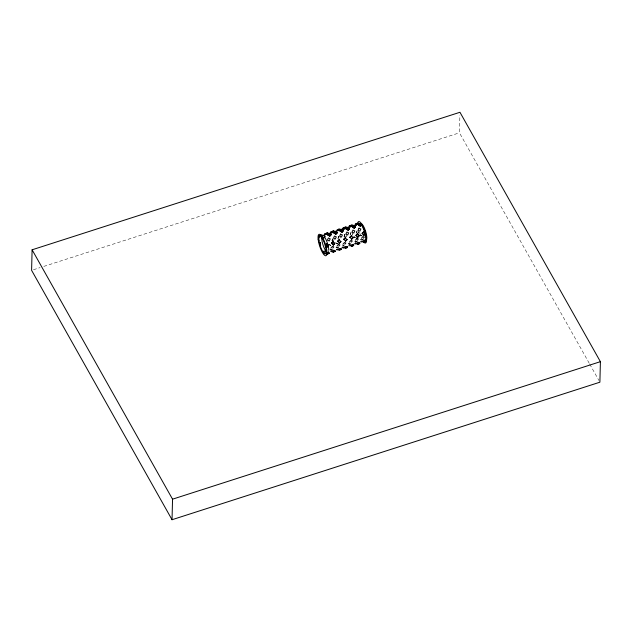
<?xml version="1.0" encoding="UTF-8"?>
<svg xmlns="http://www.w3.org/2000/svg" width="632" height="632" viewBox="0 0 632 632"><rect width="100%" height="100%" fill="white"/><g stroke="black" fill="none" stroke-linecap="round" stroke-linejoin="round"><path stroke-width="0.47" stroke-dasharray="3.16 2.37" d="M336.129 247.136L336.113 247.784L338.096 247.973L338.104 247.325M350.357 243.391L350.341 244.039L348.366 243.849L348.374 243.202L348.09 245.082M362.602 239.449L362.594 240.097L360.611 239.907L360.627 239.259L360.343 241.14M589.245 363.282L459.456 132.815L459.891 115.214M332.606 239.354L332.116 240.911L332.503 238.288M332.677 238.43L331.942 240.768L333.712 241.171M334.273 238.691L333.538 241.029L331.768 240.626M337.891 238.659L338.626 236.321L338.238 238.943M338.065 238.801L338.799 236.463M339.905 238.28L340.395 236.724M344.013 236.692L344.756 234.353L344.369 236.968L344.013 236.692L345.957 237.229L346.699 234.891M344.187 236.826L344.93 234.496M345.783 237.087L346.526 234.756M350.144 234.717L350.878 232.386M350.318 234.859L351.052 232.529M352.158 234.346L352.648 232.781M352.261 235.404L352.751 233.848M357.104 231.478L356.614 233.034L357.001 230.419M357.175 230.554L356.44 232.892L358.21 233.295M358.771 230.814L358.036 233.153L356.266 232.75M358.384 233.437L358.873 231.873M330.41 250.462L331.239 249.735L333.475 249.593M349.828 244.276L348.998 245.003L349.717 243.802L349.938 244.758M342.591 246.543L343.429 245.816L343.539 246.298M358.052 241.716L355.808 241.843L354.979 242.546L357.214 242.427M33.48 269.73L40.045 267.62M43.798 266.412L459.456 132.815M348.888 244.521L351.123 244.379M331.152 250.414L332.645 250.319M364.143 239.741L361.907 239.883L362.018 240.358M338.831 247.697L337.33 247.776L337.441 248.258M360.619 239.583L362.602 239.773M354.497 241.558L356.48 241.424L354.497 241.234L354.489 241.874L356.464 242.072M348.366 243.525L350.349 243.715M342.244 245.493L344.227 245.358L342.252 245.169L342.236 245.816L343.555 245.943M336.121 247.46L338.096 247.649M329.999 249.103L331.974 249.616L329.999 249.427M329.991 249.751L331.966 249.94M359.948 234.701L361.488 235.381M360.627 235.183L362.168 235.87M360.532 235.325L362.073 236.013M353.904 236.645L355.413 237.387M353.809 236.787L355.326 237.529M353.715 236.929L355.231 237.672M335.426 242.585L337.693 243.699M336.09 243.099L337.599 243.841M335.995 243.241L337.512 243.984M329.391 244.521L330.907 245.263M329.304 244.663L330.812 245.413M329.209 244.805L330.718 245.556M589.727 364.143L598.931 380.48M331.239 249.735L331.35 250.217M355.808 241.843L355.919 242.317M360.912 236.044A9.109 2.433 72.2 0 1 360.335 234.622M360.066 233.88A9.109 2.433 72.2 0 1 359.576 232.371"/><path stroke-width="0.95" d="M321.656 237.008L322.857 235.159L324.856 236.305L324.84 236.953L323.655 238.153L321.656 237.008L322.249 236.407M322.857 235.159L321.664 236.692L323.663 237.837L324.848 236.629M323.655 238.153L324.856 236.305M325.575 253.148L325.559 253.788L323.576 253.598L323.592 252.958L324.579 253.053M327.779 235.041L328.98 233.192L330.978 234.338L330.971 234.978L329.778 236.186L327.779 235.041L328.98 233.192M329.778 236.186L330.978 234.338M331.682 251.82L331.697 251.173M333.901 233.074L335.102 231.217L337.101 232.363L337.093 233.011L335.908 234.219L333.901 233.074L335.102 231.217M335.908 234.219L337.101 232.363M337.82 249.206L337.812 249.853L336.493 249.727M340.032 231.107L341.225 229.25L343.231 230.396L343.216 231.043L342.031 232.252L340.032 231.107L341.217 229.898M341.225 229.25L340.032 230.783L342.038 231.928L343.223 230.72L341.888 229.953M342.031 232.252L343.231 230.396M346.154 229.14L347.355 227.283L349.354 228.428L349.338 229.076L348.153 230.285L346.154 229.14L347.355 227.283M348.153 230.285L349.354 228.428M350.065 245.595L348.738 245.793M352.293 226.525L352.277 227.172L354.276 228.318L355.476 226.461L353.478 225.316L352.293 226.525L354.291 227.67L354.276 228.318M353.462 225.964L353.478 225.316M356.195 243.304L356.179 243.952L354.204 243.755M358.415 224.55L358.399 225.197L360.406 226.343L361.607 224.494L359.6 223.349L358.415 224.55L360.414 225.695L360.406 226.343M359.592 223.989L359.6 223.349M362.318 241.329L362.31 241.977L360.327 241.787M32.106 249.798L31.6 270.33L172.038 519.725L599.894 382.202L600.4 361.67L459.962 112.275L32.106 249.798L172.544 499.185L172.038 519.725M323.576 253.598L323.868 251.402M320.005 243.004L319.516 244.56L320.748 245.042M319.689 244.703L320.187 243.146M319.863 244.845L320.606 242.506M329.185 241.013L330.196 238.841L328.387 237.98L327.376 240.16L328.585 240.729M335.292 239.054L336.295 236.882L334.486 236.02L333.483 238.193L334.691 238.77M340.601 234.061L339.597 236.226L341.399 237.095L342.402 234.93L340.498 234.203M347.663 235.08L348.674 232.9L346.865 232.039L345.854 234.219L347.063 234.788M353.77 233.113L354.773 230.941L352.964 230.08L351.961 232.252L353.17 232.829M359.071 228.12L358.075 230.285L359.877 231.154L360.88 228.989L358.976 228.263M330.892 248.123L332.495 246.338L333.822 246.899L332.748 248.092M336.919 246.18L338.523 244.394L339.85 244.963L338.784 246.148M342.923 244.252L344.527 242.467L345.854 243.036L344.788 244.221M349.37 242.182L350.965 240.397L352.3 240.966L351.226 242.151M355.397 240.247L357.001 238.462L358.328 239.022L357.262 240.215M361.401 238.311L363.005 236.526L364.332 237.095L363.266 238.28M326.776 243.699L328.498 245.445L327.1 246.867L325.377 245.121L326.776 243.699L328.672 245.587L327.281 247.001L326.926 246.725L328.324 245.303L328.672 245.587M325.551 245.263L326.949 243.841M325.377 245.121L325.733 245.406L327.123 243.984M333.404 245.034L331.508 243.154L332.898 241.732L334.802 243.62L333.404 245.034L333.056 244.758L334.447 243.336L334.802 243.62M331.682 243.296L333.08 241.874M333.254 242.017L331.855 243.431L331.508 243.154M333.23 244.892L334.62 243.478L332.898 241.732M349.346 228.752L348.161 229.961L346.162 228.816L347.347 227.607L348.682 228.373M337.63 241.187L339.029 239.765L339.376 240.049L337.978 241.463L337.63 241.187L339.526 243.067L340.925 241.645L339.029 239.765M337.804 241.321L339.202 239.907M339.352 242.925L340.751 241.511M354.291 227.67L355.476 226.461M343.753 239.212L345.151 237.798L345.499 238.082L344.1 239.496L343.753 239.212L345.649 241.1L347.047 239.678L345.151 237.798M343.927 239.354L345.325 237.94M345.475 240.958L346.873 239.536M360.414 225.695L361.607 224.494M349.875 237.245L351.274 235.831L351.621 236.107L350.231 237.529L349.875 237.245L351.779 239.133L353.17 237.711L351.274 235.831M350.057 237.387L351.447 235.973M351.605 238.991L352.996 237.569M356.006 235.278L357.396 233.856L357.752 234.14L356.353 235.562L356.006 235.278L357.902 237.158L359.3 235.744L357.578 233.998L356.179 235.42L357.902 237.158M357.554 236.882L358.944 235.46L359.3 235.744M357.728 237.024L359.126 235.602M362.128 233.311L363.526 231.889L363.874 232.173L362.476 233.587L362.128 233.311L363.85 235.049L365.249 233.635M362.302 233.453L363.7 232.031L365.422 233.777L364.024 235.191L363.677 234.914M341.462 229.953L342.481 229.005L344.25 228.863L344.369 229.337M347.679 227.923L348.706 227.014L350.491 226.904M318.56 235.949L321.53 234.828L321.87 235.752L318.899 236.874L318.56 235.949L319.934 235.649L320.1 236.115M318.726 236.407L321.696 235.286M324.682 233.974L327.653 232.853L327.992 233.785L325.022 234.907L324.682 233.974L327.653 232.853M324.856 234.44L327.826 233.319M330.812 232.007L333.783 230.885L334.115 231.818L331.144 232.939L330.812 232.007L333.783 230.885M338.531 229.219L336.935 230.04L337.275 230.964L340.245 229.843L339.905 228.918L338.531 229.219L338.87 230.143M337.101 230.506L340.071 229.384M343.058 228.073L346.028 226.951L346.368 227.875L343.397 228.997L343.058 228.073L346.028 226.951M349.188 226.106L352.15 224.984L352.49 225.908L349.52 227.03L349.188 226.106L352.15 224.984M355.31 224.131L358.281 223.009L358.613 223.941L355.642 225.063L355.31 224.131L356.685 223.839M326.349 253.092L328.83 252.46L329.169 253.393L327.376 254.111L326.689 254.025L326.349 253.092L328.83 252.46M332.472 251.125L334.265 250.406L334.96 250.493L335.292 251.425L332.811 252.05L332.472 251.125L333.167 251.212M332.645 251.591L335.126 250.959M338.602 249.158L340.387 248.439L341.083 248.526L341.414 249.45L338.934 250.082L338.602 249.158L339.289 249.245M326.689 254.025L329.169 253.393M344.724 247.183L347.205 246.559L347.545 247.483L345.751 248.202L345.056 248.115L344.724 247.183L347.205 246.559M332.811 252.05L335.292 251.425M338.768 249.616L341.248 248.992M338.934 250.082L341.414 249.45M350.847 245.216L353.328 244.584L353.667 245.516L351.874 246.235L351.187 246.148L350.847 245.216L351.534 245.311L351.874 246.235M356.969 243.249L359.458 242.617L359.79 243.549L357.996 244.268L357.309 244.181L356.969 243.249L357.665 243.336L357.996 244.268M345.056 248.115L347.545 247.483M351.187 246.148L353.667 245.516M363.1 241.282L364.893 240.563L365.58 240.65L365.92 241.582L363.432 242.206L363.1 241.282L363.787 241.369M357.309 244.181L359.79 243.549M363.432 242.206L365.92 241.582M172.544 499.185L600.4 361.67M358.447 223.475L355.476 224.597L356.164 224.447M352.324 225.442L349.354 226.564L350.041 226.414M355.642 225.063L356.33 224.913M346.194 227.417L343.231 228.539L343.919 228.389M333.949 231.352L330.978 232.473L332.353 232.173M318.899 236.874L319.587 236.724M354.694 225.095L356.472 224.976M332.013 232.837L330.236 232.955L330.339 233.429M330.631 251.418L332.867 251.275M362.033 241.511L363.526 241.416L363.416 240.942M342.813 247.499L345.048 247.357L344.946 246.883M355.935 243.47L357.428 243.383L357.325 242.901M336.706 249.45L338.95 249.324M342.623 247.436L343.934 247.886L341.952 247.697M336.493 249.403L337.812 249.529M323.876 251.078L325.196 251.204M323.584 253.274L325.567 253.472M365.746 241.116L363.266 241.748L364.127 242.301M359.624 243.083L357.143 243.715L357.831 243.802M347.371 247.017L344.89 247.649L345.578 247.736M329.003 252.926L326.515 253.558L327.376 254.111M360.256 224.376L361.591 225.134M354.133 226.343L355.468 227.109M346.162 228.492L348.169 229.637M340.04 230.459L342.038 231.604M335.094 231.865L337.093 233.011M333.917 232.426L335.916 233.571M328.964 233.832L330.971 234.978M327.795 234.393L329.793 235.538M321.664 236.368L323.671 237.513M365.422 233.777L363.526 231.889M353.17 237.711L352.822 237.427L351.424 238.849L351.779 239.133M347.047 239.678L346.699 239.402L345.301 240.816L345.649 241.1M340.925 241.645L340.577 241.369L339.179 242.783L339.526 243.067M362.476 233.587L364.024 235.191M357.396 233.856L358.944 235.46M325.733 245.406L327.281 247.001M356.59 237.79L357.001 238.462M338.112 243.731L338.523 244.394M364.893 240.563L365.225 241.487M356.906 223.309L357.238 224.242M358.763 242.53L359.102 243.454M350.776 225.276L351.115 226.209M352.64 244.497L352.98 245.429M344.653 227.251L344.993 228.176M346.518 246.464L346.85 247.396M340.387 248.439L340.727 249.363M332.408 231.186L332.74 232.11M334.265 250.406L334.605 251.331M333.333 251.678L333.498 252.144M326.278 233.153L326.618 234.085M328.142 252.373L328.482 253.298M320.155 235.12L320.495 236.052M342.481 229.005L342.718 229.953M324.003 234.946L324.121 235.42M336.216 231.028L336.327 231.51M358.929 223.91A9.109 2.433 72.2 0 1 360.24 223.87M361.109 224.715A9.109 2.433 72.2 0 1 365.209 234.48A9.109 2.433 72.2 0 1 364.696 240.997M357.815 222.74A11.265 3.01 72.2 0 1 365.391 232.789A11.265 3.01 72.2 0 1 363.084 241.361M359.948 224.336A8.856 2.37 72.2 0 1 365.565 231.13A8.856 2.37 72.2 0 1 364.956 239.915M326.009 251.22A8.856 2.37 72.2 0 1 321.87 236.573M322.257 235.823A8.856 2.37 72.2 0 1 322.841 235.633M324.453 236.96A8.856 2.37 72.2 0 1 328.758 250.343M328.601 251.607A8.856 2.37 72.2 0 1 328.213 252.358M328.972 233.508L327.787 234.717L329.786 235.862L330.971 234.654L328.972 233.508M335.094 231.541L333.909 232.75L335.908 233.895L337.101 232.687L335.094 231.541M353.47 225.64L352.285 226.849L354.283 227.994L355.468 226.785L353.47 225.64M359.592 223.673L358.407 224.873L360.406 226.019L361.599 224.818L359.592 223.673M352.806 244.963L351.013 245.682L353.501 245.05L352.806 244.963M319.018 240.729A9.109 2.433 72.2 0 0 325.109 253.724A9.109 2.433 72.2 0 0 323.394 240.602A9.109 2.433 72.2 0 0 319.018 240.729M318.133 239.22A11.265 3.01 72.2 0 0 325.551 255.77A11.265 3.01 72.2 0 0 323.837 240.073A11.265 3.01 72.2 0 0 318.133 239.22"/></g></svg>
